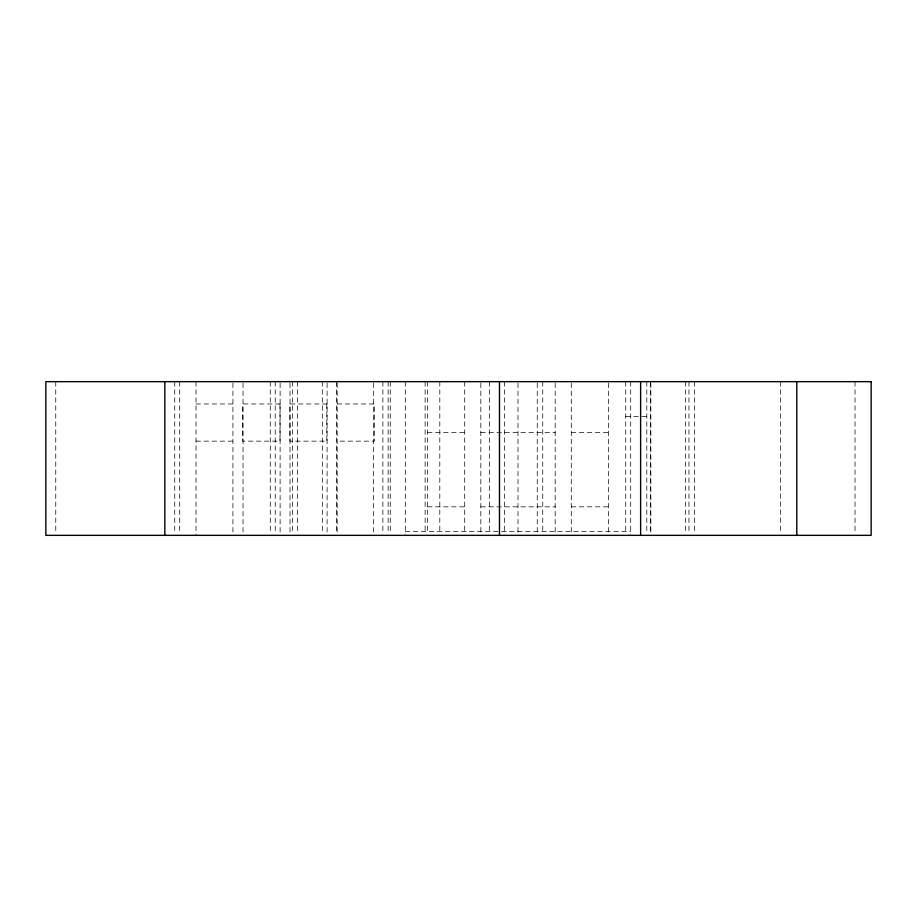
<?xml version="1.0" encoding="UTF-8"?>
<svg xmlns="http://www.w3.org/2000/svg" width="917" height="917" viewBox="0 0 917 917"><rect width="100%" height="100%" fill="white"/><g stroke="black" fill="none" stroke-linecap="round" stroke-linejoin="round"><path stroke-width="0.69" stroke-dasharray="4.58 3.44" d="M196.032 403.973L232.929 403.973M280.109 403.973L242.73 403.973L242.73 441.146L280.109 441.146M327.094 403.973L289.875 403.973L289.875 441.146L327.094 441.146M337.192 403.973L374.457 403.973L374.457 441.146L337.192 441.146M625.749 416.513L640.628 416.513M641.866 416.513L646.817 416.513M427.528 432.469L464.713 432.469M480.817 432.469L555.186 432.469M571.291 432.469L608.475 432.469M196.032 441.146L232.929 441.146M427.528 506.837L464.713 506.837M480.817 506.837L555.186 506.837M571.291 506.837L608.475 506.837M405.291 531.619L630.713 531.619M855.034 381.655L855.034 533.923M780.676 381.655L780.676 533.923M694.536 381.655L694.536 533.923M688.954 381.655L688.954 533.923M685.549 381.655L685.549 533.923M650.841 383.077L650.841 533.923M650.543 381.655L650.543 533.923M646.817 381.655L646.817 533.923M630.713 381.655L630.713 534.107M625.749 381.655L625.749 533.923M608.475 383.065L608.475 533.923M571.291 383.065L571.291 533.923M555.186 383.065L555.186 533.923M542.749 381.655L542.749 533.923M537.259 383.077L537.259 533.923M518.002 383.065L518.002 533.923M504.419 381.655L504.419 533.923M489.552 381.655L489.552 533.923M480.817 383.065L480.817 533.923M464.713 381.655L464.713 533.923M439.805 381.655L439.805 533.923M427.528 381.655L427.528 533.923M425.121 381.655L425.121 533.923M405.291 381.655L405.291 534.107M390.241 381.655L390.241 533.923M388.143 381.655L388.143 533.923M382.87 381.655L382.87 533.923M373.609 383.077L373.609 533.923M337.192 383.054L337.192 533.912M336.424 381.655L336.424 533.923M327.094 383.054L327.094 533.923M326.83 403.973L326.83 441.146M322.325 381.655L322.325 533.923M297.544 381.655L297.544 533.923M292.408 381.655L292.408 533.923M290.024 383.054L290.024 533.912M280.109 383.077L280.109 533.923M279.983 403.973L279.983 441.146M275.226 381.655L275.226 533.923M270.274 381.655L270.274 533.923M243.028 383.077L243.028 533.923M232.929 383.077L232.929 533.923M196.032 381.655L196.032 535.345M179.698 381.655L179.698 533.923M174.746 381.655L174.746 533.923M55.765 381.655L55.765 533.923"/><path stroke-width="1.38" d="M796.793 381.655L796.793 535.345M640.628 381.655L640.628 535.345M499.467 381.655L499.467 535.345M164.831 381.655L164.831 535.345M871.15 381.655L45.85 381.655L45.85 535.345L871.15 535.345L871.15 381.655"/></g></svg>
